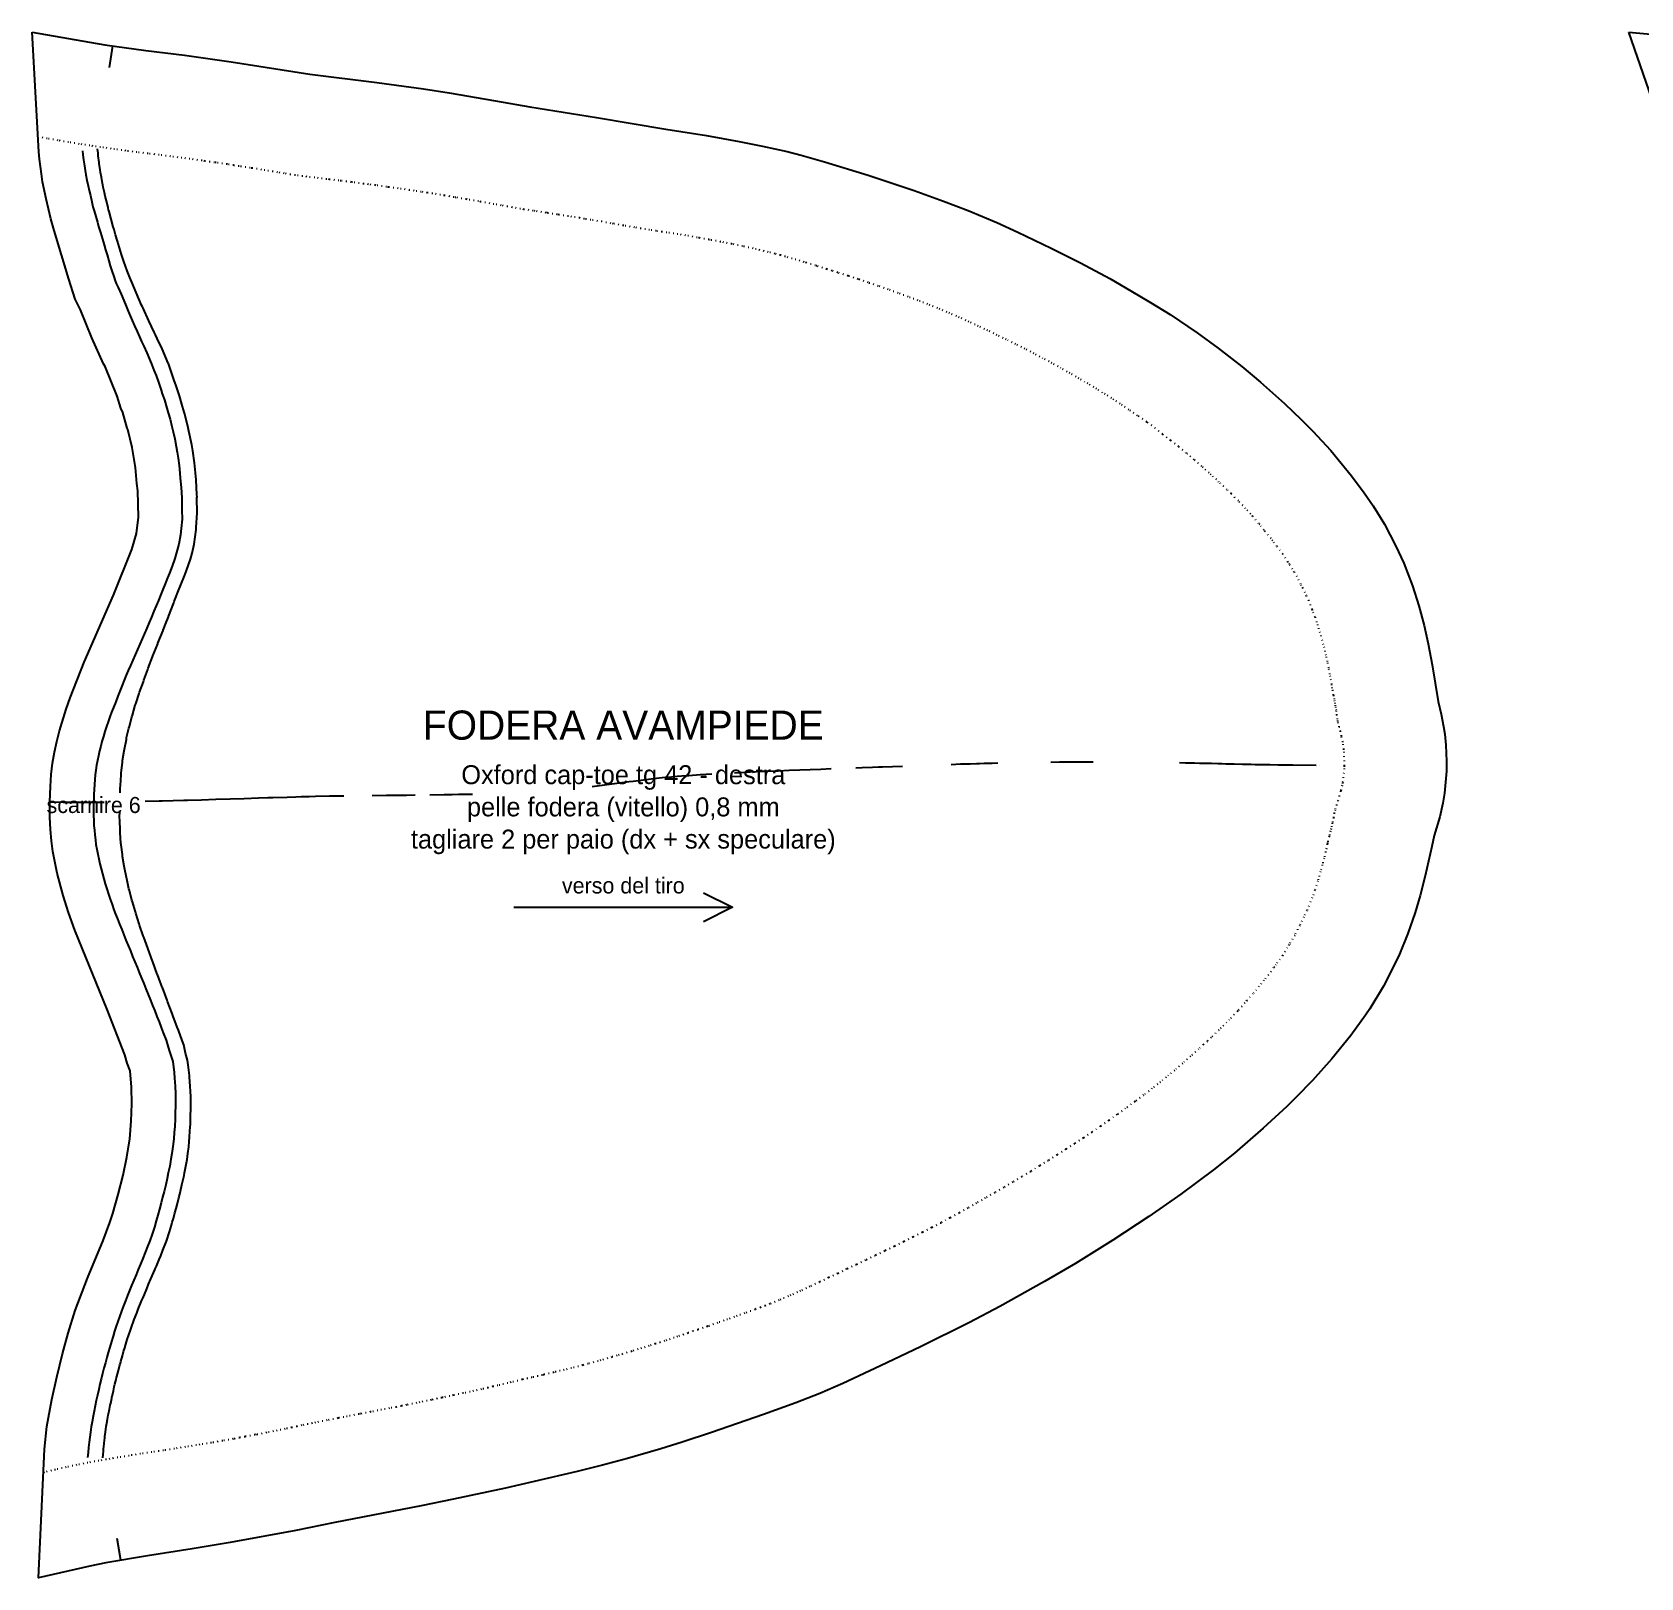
# Model space of a CAD drawing. Header units: millimetres. Extents: x -5 to 886, y -548 to 0.
# Drawn here: x 0 to 220.7, y -212.1 to 0 of the extents above; entities that cross this region are included whole.
import ezdxf
from ezdxf.enums import TextEntityAlignment as Align

# ---------------------------------------------------------------- set-up
doc = ezdxf.new("R2010")
doc.units = ezdxf.units.MM
for name, pattern in [('CENTER', [5.08, 3.175, -0.635, 0.635, -0.635]), ('DASHDOT', [3.556, 2.54, -0.508, 0, -0.508]), ('DOT', [0.508, 0, -0.508])]:
    doc.linetypes.add(name, pattern=pattern)
for name, color, linetype in [('ASSE', 6, 'CENTER'), ('MONTAGGIO', 5, 'DOT'), ('RIFERIMENTO', 3, 'CONTINUOUS'), ('SCARNITURA', 8, 'DASHDOT'), ('TACCHE', 7, 'CONTINUOUS'), ('TAGLIO', 7, 'CONTINUOUS'), ('TESTO', 7, 'CONTINUOUS')]:
    doc.layers.add(name, color=color, linetype=linetype)

msp = doc.modelspace()

# ---------------------------------------------------------------- linework, layer by layer
at = {"layer": 'ASSE'}
for points in [[(96.32, -101.61), (97.85, -101.53), (97.85, -101.53), (98.47, -101.5), (99.36, -101.46), (99.36, -101.46), (100.17, -101.42), (100.86, -101.39), (100.86, -101.39), (101.96, -101.35), (102.35, -101.33), (102.35, -101.33), (103.82, -101.27), (103.82, -101.27), (105.29, -101.21), (105.29, -101.21), (106.74, -101.16), (106.74, -101.16), (108.19, -101.11), (108.19, -101.11), (109.62, -101.05)], [(112.97, -100.93), (113.86, -100.9), (113.86, -100.9), (115.26, -100.85), (115.26, -100.85), (116.08, -100.82), (116.64, -100.8), (116.64, -100.8), (118.02, -100.75), (118.02, -100.75), (119.38, -100.7)], [(126.06, -100.46), (127.36, -100.41), (127.36, -100.41), (128.65, -100.37), (128.65, -100.37), (129.54, -100.34), (129.93, -100.33), (129.93, -100.33), (130.58, -100.31), (131.2, -100.3), (131.2, -100.3), (131.69, -100.28), (132.45, -100.26)], [(139.75, -100.14), (140.93, -100.13), (140.93, -100.13), (141.64, -100.12), (142.09, -100.12), (142.09, -100.12), (143.25, -100.11), (143.25, -100.11), (143.48, -100.11), (144.39, -100.11), (144.39, -100.11), (145.31, -100.11), (145.52, -100.11), (145.52, -100.11)], [(157.39, -100.22), (157.39, -100.22), (158.2, -100.24), (158.42, -100.25), (158.42, -100.25), (158.77, -100.25), (159.45, -100.27), (159.45, -100.27), (160.14, -100.28), (160.5, -100.29), (160.5, -100.29), (161.56, -100.32), (161.56, -100.32), (161.77, -100.32), (162.64, -100.34), (162.64, -100.34), (163.17, -100.35), (163.74, -100.37), (163.74, -100.37), (164.87, -100.39), (164.87, -100.39), (166.02, -100.42), (166.02, -100.42), (166.56, -100.43), (167.21, -100.45), (167.21, -100.45), (167.75, -100.46), (168.46, -100.47), (168.46, -100.47), (169.22, -100.49), (169.78, -100.5), (169.78, -100.5), (170.9, -100.51), (171.23, -100.52), (171.23, -100.52), (172.95, -100.54), (176.59, -100.6), (176.59, -100.6), (176.59, -100.6), (176.59, -100.6), (176.59, -100.6)], [(76.8, -103.48), (78.52, -103.26), (78.52, -103.26), (80.21, -103.04), (80.21, -103.04), (81.89, -102.82), (81.89, -102.82), (82.42, -102.75), (83.56, -102.61), (83.56, -102.61), (85.21, -102.41), (85.21, -102.41), (86.84, -102.24), (86.84, -102.24)], [(86.84, -102.24), (87.28, -102.2), (88.46, -102.09), (88.46, -102.09), (89.72, -101.99), (90.07, -101.97), (90.07, -101.97), (91.65, -101.87), (91.65, -101.87), (93.22, -101.77)], [(2.43, -105.61), (4.27, -105.63), (4.27, -105.63), (4.27, -105.63), (4.85, -105.64), (6.13, -105.64), (6.13, -105.64), (7.99, -105.64), (7.99, -105.64), (9.86, -105.63)], [(15.52, -105.53), (17.44, -105.49), (17.44, -105.49), (17.82, -105.48), (19.36, -105.43), (19.36, -105.43), (20.81, -105.39), (21.3, -105.38)], [(21.3, -105.38), (23.24, -105.32), (23.24, -105.32), (25.19, -105.26), (25.19, -105.26), (27.14, -105.19), (27.14, -105.19), (29.09, -105.13), (29.09, -105.13), (31.05, -105.07), (31.05, -105.07), (32.33, -105.03), (33, -105.01), (33, -105.01), (34.96, -104.95), (34.96, -104.95), (36.19, -104.91), (36.91, -104.89)], [(36.91, -104.89), (36.91, -104.89), (37.98, -104.87), (38.85, -104.85), (38.85, -104.85), (40.79, -104.8), (40.79, -104.8), (41.74, -104.79), (42.73, -104.77)], [(46.64, -104.72), (48.61, -104.69), (48.61, -104.69), (49.87, -104.68), (50.58, -104.67), (50.58, -104.67), (51.33, -104.67), (52.56, -104.65)], [(54.53, -104.63), (54.53, -104.63), (56.5, -104.6), (56.5, -104.6), (57.62, -104.59), (58.46, -104.57), (58.46, -104.57), (59.58, -104.55), (60.4, -104.54), (60.4, -104.54)]]:
    msp.add_lwpolyline(points, dxfattribs=at)
at = {"layer": 'MONTAGGIO'}
msp.add_lwpolyline([(1.53, -197.57), (1.6, -197.56), (1.97, -197.47), (3.08, -197.22), (3.43, -197.14), (4.56, -196.89), (4.9, -196.81), (6.05, -196.56), (6.39, -196.49), (7.55, -196.26), (7.91, -196.2), (9.05, -195.99), (9.48, -195.92), (10.55, -195.73), (11.04, -195.65), (12.07, -195.47), (12.6, -195.39), (13.6, -195.22), (14.16, -195.14), (15.13, -194.98), (15.72, -194.89), (16.67, -194.75), (17.3, -194.66), (18.22, -194.53), (18.83, -194.43), (19.78, -194.28), (20.34, -194.19), (21.34, -194.02), (21.84, -193.95), (22.9, -193.77), (23.32, -193.7), (24.48, -193.51), (24.8, -193.46), (26.06, -193.24), (26.27, -193.2), (27.66, -192.96), (27.73, -192.94), (28.49, -192.8), (29.19, -192.67), (29.25, -192.66), (30.63, -192.4), (30.84, -192.37), (32.07, -192.13), (32.42, -192.06), (33.5, -191.85), (34.01, -191.74), (34.91, -191.56), (35.6, -191.41), (36.32, -191.26), (37.18, -191.07), (37.74, -190.96), (38.78, -190.75), (39.19, -190.67), (40.36, -190.44), (40.63, -190.38), (41.95, -190.13), (42.07, -190.1), (43.11, -189.9), (43.51, -189.81), (43.54, -189.81), (44.96, -189.55), (45.14, -189.51), (46.4, -189.27), (46.73, -189.21), (47.83, -189), (48.32, -188.91), (49.26, -188.72), (49.91, -188.6), (50.68, -188.45), (51.5, -188.28), (52.09, -188.17), (53.08, -187.97), (53.5, -187.88), (54.66, -187.64), (54.89, -187.59), (56.23, -187.31), (56.28, -187.3), (56.6, -187.23), (57.68, -187.01), (57.82, -186.98), (59.08, -186.71), (59.38, -186.65), (60.46, -186.41), (60.94, -186.31), (61.84, -186.11), (62.5, -185.96), (63.21, -185.79), (64.04, -185.6), (64.57, -185.48), (65.59, -185.23), (65.93, -185.15), (67.12, -184.86), (67.28, -184.82), (68.67, -184.5), (68.67, -184.5), (68.7, -184.5), (70.09, -184.18), (70.22, -184.15), (71.5, -183.86), (71.76, -183.79), (72.87, -183.52), (73.29, -183.43), (74.25, -183.19), (74.83, -183.04), (75.6, -182.84), (76.36, -182.63), (76.95, -182.48), (77.9, -182.21), (78.28, -182.11), (79.42, -181.78), (79.57, -181.73), (80.41, -181.48), (80.87, -181.35), (80.94, -181.33), (82.2, -180.97), (82.46, -180.88), (83.51, -180.57), (83.98, -180.42), (84.81, -180.16), (85.48, -179.94), (86.11, -179.74), (86.97, -179.46), (87.41, -179.31), (88.45, -178.97), (88.7, -178.88), (89.92, -178.47), (89.99, -178.44), (90.64, -178.21), (91.29, -178), (91.36, -177.98), (92.63, -177.54), (92.81, -177.48), (93.96, -177.08), (94.25, -176.97), (95.3, -176.61), (95.67, -176.48), (96.62, -176.14), (97.09, -175.97), (97.94, -175.66), (98.5, -175.46), (99.24, -175.18), (99.89, -174.94), (100.54, -174.69), (101.27, -174.42), (101.81, -174.19), (102.62, -173.87), (103.08, -173.68), (103.96, -173.3), (104.33, -173.14), (105.29, -172.72), (105.56, -172.59), (106.59, -172.11), (106.8, -172.01), (107.9, -171.49), (108.04, -171.43), (109.21, -170.88), (109.29, -170.84), (110.53, -170.27), (110.56, -170.26), (111.68, -169.69), (111.82, -169.63), (111.83, -169.62), (113.1, -169.03), (113.13, -169.02), (114.39, -168.42), (114.44, -168.4), (115.67, -167.81), (115.74, -167.78), (116.96, -167.18), (117.04, -167.14), (118.23, -166.56), (118.34, -166.51), (119.51, -165.93), (119.63, -165.87), (120.79, -165.31), (120.92, -165.24), (122.07, -164.67), (122.2, -164.6), (123.34, -164.02), (123.47, -163.95), (124.59, -163.37), (124.73, -163.29), (125.83, -162.7), (125.99, -162.62), (127.05, -162.03), (127.22, -161.94), (128.26, -161.36), (128.45, -161.25), (129.47, -160.66), (129.68, -160.54), (130.7, -159.97), (130.9, -159.84), (131.95, -159.25), (132.14, -159.14), (133.19, -158.53), (133.37, -158.43), (134.43, -157.8), (134.6, -157.7), (135.67, -157.06), (135.83, -156.97), (136.9, -156.32), (137.05, -156.23), (138.13, -155.57), (138.26, -155.48), (139.35, -154.8), (139.47, -154.73), (140.56, -154.04), (140.68, -153.96), (141.76, -153.27), (141.88, -153.2), (142.96, -152.5), (143.08, -152.42), (144.16, -151.71), (144.26, -151.65), (145.35, -150.92), (145.43, -150.86), (146.53, -150.11), (146.61, -150.05), (147.71, -149.28), (147.77, -149.24), (148.9, -148.43), (148.93, -148.41), (149.43, -148.05), (150.14, -147.52), (150.2, -147.48), (151.28, -146.69), (151.43, -146.58), (152.43, -145.84), (152.66, -145.67), (153.57, -144.97), (153.86, -144.74), (154.7, -144.08), (155.04, -143.8), (155.82, -143.17), (156.18, -142.86), (156.92, -142.24), (157.31, -141.91), (158.01, -141.3), (158.41, -140.94), (159.09, -140.34), (159.53, -139.95), (160.16, -139.38), (160.69, -138.9), (161.25, -138.39), (161.87, -137.8), (162.32, -137.38), (163.03, -136.68), (163.39, -136.34), (164.19, -135.52), (164.44, -135.27), (165.36, -134.3), (165.5, -134.16), (166.32, -133.23), (166.57, -132.94), (166.63, -132.87), (167.57, -131.82), (167.88, -131.46), (168.58, -130.63), (169.18, -129.88), (169.57, -129.4), (170.39, -128.28), (170.61, -127.99), (170.78, -127.75), (171.54, -126.7), (172.39, -125.3), (172.48, -125.16), (172.56, -125.01), (173.32, -123.73), (173.96, -122.47), (174.18, -122.02), (174.59, -121.17), (174.93, -120.45), (175.13, -119.95), (175.77, -118.4), (175.99, -117.7), (176.45, -116.33), (176.58, -115.84), (176.84, -114.93), (177, -114.33), (177.08, -114), (177.3, -113.14), (177.45, -112.54), (177.56, -112.08), (177.72, -111.3), (177.76, -111.11), (177.77, -111.06), (177.94, -110.37), (177.99, -110.17), (178.11, -109.7), (178.19, -109.38), (178.27, -109.05), (178.37, -108.63), (178.42, -108.42), (178.52, -107.9), (178.55, -107.78), (178.65, -107.23), (178.66, -107.18), (178.74, -106.79), (178.79, -106.63), (178.79, -106.63), (178.95, -106.1), (178.96, -106.07), (179.13, -105.51), (179.15, -105.47), (179.34, -104.85), (179.35, -104.82), (179.55, -104.09), (179.57, -104.03), (179.78, -103.08), (179.81, -102.93), (180.04, -100.8), (180.04, -100.65), (179.95, -98.46), (179.94, -98.39), (179.79, -97.41), (179.78, -97.36), (179.62, -96.62), (179.61, -96.57), (179.46, -95.95), (179.46, -95.93), (179.32, -95.37), (179.31, -95.34), (179.17, -94.82), (179.17, -94.8), (179.11, -94.56), (179.07, -94.27), (179.06, -94.25), (179, -93.75), (178.98, -93.66), (178.93, -93.22), (178.9, -93.05), (178.85, -92.67), (178.8, -92.44), (178.76, -92.12), (178.68, -91.78), (178.65, -91.54), (178.56, -91.1), (178.53, -90.95), (178.41, -90.38), (178.41, -90.32), (178.35, -90.03), (178.3, -89.59), (178.27, -89.45), (178.18, -88.86), (178.09, -88.42), (178.03, -88.08), (177.86, -87.25), (177.86, -87.25), (177.85, -87.24), (177.7, -86.37), (177.56, -85.79), (177.49, -85.47), (177.38, -84.97), (177.26, -84.42), (177.14, -84.01), (177, -83.48), (176.83, -82.88), (176.69, -82.37), (176.52, -81.87), (176.38, -81.38), (176.24, -80.95), (176, -80.22), (175.66, -79.35), (175.62, -79.24), (175.59, -79.17), (175.12, -77.96), (174.8, -77.28), (174.61, -76.87), (174.29, -76.24), (174.13, -75.91), (174.05, -75.74), (173.51, -74.7), (173.12, -74.05), (172.88, -73.66), (172.46, -73.01), (172.32, -72.78), (172.25, -72.67), (171.56, -71.6), (171.21, -71.14), (170.76, -70.53), (170.17, -69.79), (169.94, -69.49), (169.14, -68.52), (169.1, -68.48), (168.98, -68.32), (168.39, -67.57), (168.27, -67.42), (167.42, -66.41), (167.16, -66.13), (166.45, -65.35), (166.07, -64.96), (165.47, -64.31), (164.99, -63.84), (164.47, -63.31), (163.9, -62.76), (163.47, -62.33), (162.8, -61.73), (162.46, -61.4), (161.71, -60.72), (161.45, -60.48), (160.62, -59.75), (160.44, -59.58), (159.54, -58.79), (159.39, -58.66), (158.46, -57.86), (158.32, -57.75), (157.35, -56.95), (157.25, -56.86), (156.23, -56.06), (156.16, -56.01), (155.08, -55.19), (155.08, -55.19), (155.05, -55.16), (154.11, -54.39), (154.06, -54.35), (152.95, -53.54), (152.84, -53.46), (151.81, -52.74), (151.63, -52.62), (150.67, -51.96), (150.44, -51.81), (149.53, -51.19), (149.24, -51.01), (148.36, -50.43), (148.05, -50.23), (147.18, -49.67), (146.84, -49.47), (145.99, -48.94), (145.64, -48.73), (144.79, -48.22), (144.42, -48.01), (143.58, -47.51), (143.2, -47.3), (142.36, -46.81), (141.97, -46.59), (141.13, -46.11), (140.73, -45.89), (139.89, -45.43), (139.49, -45.21), (138.66, -44.76), (138.24, -44.54), (137.41, -44.1), (136.98, -43.88), (136.15, -43.45), (135.71, -43.23), (134.88, -42.81), (134.45, -42.59), (133.62, -42.18), (133.18, -41.97), (132.35, -41.56), (131.9, -41.35), (131.07, -40.94), (130.63, -40.74), (129.77, -40.33), (129.35, -40.13), (128.47, -39.73), (128.07, -39.54), (127.15, -39.13), (126.78, -38.97), (125.83, -38.56), (125.47, -38.41), (124.5, -38), (124.17, -37.86), (123.16, -37.46), (122.84, -37.33), (121.82, -36.93), (121.5, -36.82), (120.45, -36.42), (120.15, -36.31), (119.07, -35.91), (118.79, -35.81), (117.69, -35.41), (117.43, -35.31), (116.28, -34.9), (116.05, -34.83), (114.87, -34.42), (114.67, -34.35), (113.43, -33.93), (113.28, -33.88), (111.99, -33.45), (111.88, -33.42), (110.51, -32.98), (110.47, -32.97), (109.7, -32.73), (109.03, -32.52), (108.98, -32.51), (107.62, -32.08), (107.45, -32.03), (106.2, -31.65), (105.88, -31.55), (104.77, -31.21), (104.26, -31.07), (103.32, -30.79), (102.63, -30.61), (101.86, -30.4), (100.97, -30.17), (100.39, -30.03), (99.31, -29.78), (98.91, -29.68), (97.67, -29.41), (97.43, -29.36), (96.04, -29.08), (95.94, -29.06), (94.85, -28.85), (94.47, -28.77), (94.44, -28.76), (92.99, -28.5), (92.83, -28.46), (91.5, -28.22), (91.23, -28.17), (90.03, -27.96), (89.63, -27.89), (88.56, -27.71), (88.02, -27.64), (87.08, -27.5), (86.39, -27.4), (85.6, -27.28), (84.68, -27.13), (84.12, -27.04), (82.92, -26.84), (82.64, -26.79), (81.15, -26.54), (81.14, -26.54), (81.07, -26.53), (79.69, -26.28), (79.39, -26.23), (78.14, -26), (77.56, -25.91), (76.62, -25.75), (75.75, -25.61), (75.08, -25.49), (73.97, -25.32), (73.55, -25.25), (72.2, -25.05), (72.02, -25.01), (70.7, -24.81), (70.52, -24.77), (70.49, -24.77), (68.96, -24.54), (68.73, -24.5), (67.41, -24.31), (67, -24.24), (65.87, -24.05), (65.2, -23.93), (64.33, -23.77), (63.35, -23.6), (62.77, -23.49), (61.51, -23.27), (61.22, -23.21), (59.68, -22.95), (59.66, -22.94), (59.53, -22.92), (58.13, -22.68), (57.87, -22.64), (56.54, -22.41), (56.02, -22.32), (54.94, -22.14), (54.19, -22.03), (53.36, -21.9), (52.39, -21.76), (51.78, -21.66), (50.61, -21.5), (50.2, -21.44), (48.86, -21.26), (48.62, -21.22), (47.14, -21.02), (47.06, -21.01), (46.12, -20.89), (45.51, -20.79), (45.46, -20.79), (43.92, -20.59), (43.75, -20.57), (42.34, -20.39), (42.07, -20.36), (40.77, -20.2), (40.4, -20.16), (39.22, -20.01), (38.76, -19.96), (37.66, -19.84), (37.11, -19.76), (36.1, -19.63), (35.43, -19.53), (34.56, -19.38), (33.67, -19.24), (33.01, -19.12), (31.9, -18.94), (31.45, -18.87), (30.15, -18.66), (29.9, -18.62), (28.41, -18.39), (28.34, -18.38), (27.62, -18.27), (26.8, -18.14), (26.71, -18.13), (25.22, -17.9), (25, -17.88), (23.65, -17.68), (23.3, -17.63), (22.08, -17.46), (21.63, -17.4), (20.53, -17.25), (20, -17.18), (18.97, -17.04), (18.39, -16.96), (17.43, -16.83), (16.81, -16.77), (15.89, -16.65), (15.29, -16.59), (14.36, -16.47), (13.8, -16.4), (12.83, -16.27), (12.31, -16.2), (11.31, -16.06), (10.83, -15.99), (9.8, -15.84), (9.37, -15.79), (8.3, -15.63), (7.91, -15.57), (6.8, -15.4), (6.46, -15.35), (5.31, -15.16), (5, -15.1), (3.82, -14.9), (3.52, -14.85), (2.33, -14.64), (2.05, -14.59), (0.86, -14.37), (0.81, -14.36)], dxfattribs=at)
at = {"layer": 'RIFERIMENTO'}
for points in [[(12.06, -104.35), (12.08, -103.72), (12.1, -103.38), (12.21, -101.88), (12.23, -101.61), (12.39, -100.21), (12.41, -99.95), (12.63, -98.61), (12.67, -98.36), (12.92, -97.04), (12.96, -96.8), (13.28, -95.49), (13.34, -95.26), (13.69, -93.93), (13.75, -93.71), (14.15, -92.36), (14.22, -92.15), (14.68, -90.76), (14.74, -90.55), (15.25, -89.12), (15.31, -88.93), (15.86, -87.44), (15.92, -87.28), (16.52, -85.72), (16.57, -85.58), (17.22, -83.94), (17.25, -83.83), (17.95, -82.09), (17.96, -82.03), (18.38, -80.98), (18.7, -80.2), (18.7, -80.16), (19.42, -78.3), (19.49, -78.14), (20.18, -76.36), (20.31, -76.06), (20.97, -74.36), (21.15, -73.88), (21.72, -72.31), (21.94, -71.47), (22.23, -70.23), (22.48, -68.26), (22.49, -68.12), (22.5, -67.96), (22.62, -65.96), (22.61, -63.89), (22.62, -63.74), (22.6, -63.46), (22.5, -61.44), (22.42, -60.48), (22.28, -59.07), (22.04, -57.45), (21.91, -56.61), (21.51, -54.76), (21.36, -54.05), (20.88, -52.27), (20.63, -51.37), (20.19, -49.91), (19.76, -48.52), (19.45, -47.65), (18.68, -45.47), (18.68, -45.45), (18.67, -45.43), (17.81, -43.47), (17.16, -42.05), (16.92, -41.54), (16.75, -41.18), (16.01, -39.63), (15.21, -37.88), (15.12, -37.7), (15.01, -37.45), (14.25, -35.71), (13.68, -34.32), (13.4, -33.64), (13.05, -32.76), (12.59, -31.47), (12.27, -30.5), (11.84, -29.14), (11.7, -28.68), (11.45, -27.81), (11.23, -27.09), (11.12, -26.69), (10.82, -25.66), (10.55, -24.61), (10.48, -24.37), (10.42, -24.1), (10.18, -23.16), (10.03, -22.49), (9.92, -22.01), (9.76, -21.28), (9.69, -20.94), (9.66, -20.76), (9.49, -19.9), (9.39, -19.25), (9.32, -18.9), (9.19, -18.01), (9.18, -17.92), (9.18, -17.88), (9.07, -16.95), (9.04, -16.61), (8.97, -16)], [(9.7, -195.61), (9.73, -195.2), (9.77, -194.65), (9.79, -194.43), (9.86, -193.68), (9.86, -193.66), (9.87, -193.59), (9.95, -192.89), (9.97, -192.69), (10.05, -192.11), (10.12, -191.69), (10.17, -191.33), (10.28, -190.64), (10.3, -190.55), (10.34, -190.29), (10.44, -189.75), (10.48, -189.56), (10.59, -188.94), (10.7, -188.41), (10.77, -188.12), (10.91, -187.45), (10.95, -187.28), (10.97, -187.19), (11.15, -186.4), (11.26, -185.88), (11.36, -185.51), (11.53, -184.85), (11.59, -184.59), (11.63, -184.45), (11.83, -183.63), (12.04, -182.84), (12.1, -182.64), (12.16, -182.38), (12.38, -181.6), (12.55, -181.01), (12.69, -180.52), (12.84, -180.03), (13.05, -179.38), (13.26, -178.73), (13.48, -178.1), (13.57, -177.84), (14.01, -176.65), (14.36, -175.75), (14.56, -175.21), (15.05, -173.98), (15.13, -173.79), (15.16, -173.73), (15.71, -172.41), (15.98, -171.78), (16.29, -171.04), (16.82, -169.84), (16.89, -169.68), (17.04, -169.33), (17.42, -168.41), (17.63, -167.88), (17.94, -167.14), (18.42, -165.88), (18.43, -165.88), (18.42, -165.87), (18.84, -164.59), (19.11, -163.67), (19.22, -163.29), (19.37, -162.78), (19.59, -162.01), (19.75, -161.39), (19.93, -160.72), (20.14, -159.93), (20.26, -159.44), (20.35, -159.01), (20.55, -158.17), (20.77, -157.23), (20.84, -156.88), (20.9, -156.52), (21.08, -155.59), (21.25, -154.67), (21.3, -154.29), (21.35, -153.84), (21.47, -152.96), (21.55, -152.21), (21.6, -151.61), (21.65, -150.81), (21.69, -150.25), (21.71, -149.84), (21.74, -148.87), (21.78, -147.55), (21.77, -147.5), (21.77, -147.4), (21.75, -146.08), (21.74, -145.32), (21.68, -144.65), (21.6, -143.32), (21.59, -143.21), (21.59, -143.16), (21.39, -141.7), (21.31, -141.05), (21.04, -140.07), (20.8, -138.96), (20.58, -138.37), (20.06, -136.92), (19.91, -136.53), (19.29, -134.92), (19.2, -134.67), (18.56, -132.98), (18.5, -132.83), (17.86, -131.08), (17.85, -131.05), (17.56, -130.3), (17.18, -129.28), (17.16, -129.24), (16.53, -127.54), (16.49, -127.45), (15.9, -125.84), (15.85, -125.7), (15.31, -124.16), (15.24, -123.99), (14.74, -122.51), (14.68, -122.33), (14.23, -120.9), (14.16, -120.7), (13.75, -119.31), (13.69, -119.1), (13.34, -117.75), (13.28, -117.53), (12.97, -116.19), (12.92, -115.97), (12.66, -114.64), (12.61, -114.41), (12.41, -113.09), (12.37, -112.85), (12.21, -111.5), (12.18, -111.26), (12.08, -109.85), (12.06, -109.6), (12.01, -108.09), (12, -107.81), (12.01, -106.86)]]:
    msp.add_lwpolyline(points, dxfattribs=at)
at = {"layer": 'SCARNITURA'}
msp.add_lwpolyline([(6.91, -16.26), (6.96, -16.84), (7.06, -17.54), (7.17, -18.32), (7.26, -18.99), (7.37, -19.59), (7.52, -20.31), (7.67, -21.09), (7.81, -21.73), (7.98, -22.41), (8.19, -23.28), (8.33, -23.95), (8.5, -24.52), (8.73, -25.31), (8.94, -26.08), (9.12, -26.68), (9.38, -27.48), (9.65, -28.41), (9.86, -29.18), (10.05, -29.85), (10.27, -30.57), (10.51, -31.37), (10.72, -32.06), (10.94, -32.74), (11.2, -33.52), (11.39, -34.13), (11.53, -34.49), (11.8, -35.05), (12.21, -35.93), (12.58, -36.83), (12.88, -37.59), (13.15, -38.27), (13.43, -38.92), (13.71, -39.56), (14.05, -40.31), (14.39, -41.09), (14.7, -41.79), (14.99, -42.44), (15.3, -43.1), (15.72, -43.99), (16.09, -44.89), (16.4, -45.66), (16.68, -46.38), (16.99, -47.12), (17.39, -48.15), (17.68, -49.12), (17.84, -49.62), (18.17, -50.47), (18.48, -51.57), (18.66, -52.22), (18.93, -53.1), (19.18, -54.12), (19.34, -54.85), (19.57, -55.81), (19.75, -56.83), (19.88, -57.62), (20.01, -58.43), (20.17, -59.48), (20.26, -60.51), (20.31, -61.19), (20.4, -62), (20.48, -63.07), (20.51, -64.02), (20.52, -64.83), (20.54, -65.52), (20.59, -66.8), (20.43, -68.12), (20.33, -68.96), (20.11, -70.26), (19.79, -71.39), (19.56, -72.21), (19.21, -73.29), (18.83, -74.22), (18.56, -74.89), (18.25, -75.69), (17.93, -76.48), (17.65, -77.16), (17.34, -77.96), (17.01, -78.72), (16.71, -79.46), (16.37, -80.28), (16.05, -81.02), (15.73, -81.76), (15.39, -82.52), (15.08, -83.24), (14.77, -83.96), (14.44, -84.71), (14.12, -85.45), (13.8, -86.17), (13.48, -86.9), (13.18, -87.6), (12.91, -88.23), (12.64, -88.93), (12.31, -89.74), (12.03, -90.41), (11.76, -91.1), (11.46, -91.87), (11.15, -92.64), (10.89, -93.28), (10.66, -93.92), (10.42, -94.61), (10.19, -95.29), (9.97, -95.96), (9.77, -96.64), (9.57, -97.31), (9.4, -97.98), (9.23, -98.63), (9.09, -99.29), (8.95, -99.94), (8.84, -100.58), (8.74, -101.24), (8.66, -101.89), (8.58, -102.55), (8.54, -103.23), (8.49, -103.9), (8.47, -104.58), (8.44, -105.34), (8.43, -106.04), (8.43, -106.8), (8.43, -107.49), (8.45, -108.16), (8.48, -108.84), (8.53, -109.5), (8.59, -110.15), (8.67, -110.81), (8.75, -111.46), (8.87, -112.12), (8.99, -112.78), (9.13, -113.44), (9.28, -114.12), (9.45, -114.79), (9.63, -115.47), (9.83, -116.16), (10.03, -116.85), (10.25, -117.54), (10.48, -118.26), (10.71, -118.96), (10.96, -119.67), (11.22, -120.41), (11.44, -121.04), (11.69, -121.66), (11.98, -122.39), (12.28, -123.13), (12.58, -123.87), (12.87, -124.6), (13.17, -125.33), (13.47, -126.06), (13.78, -126.81), (14.08, -127.55), (14.38, -128.28), (14.69, -129.02), (15, -129.78), (15.3, -130.53), (15.6, -131.26), (15.92, -132.03), (16.23, -132.82), (16.51, -133.55), (16.81, -134.3), (17.11, -135.06), (17.4, -135.81), (17.7, -136.56), (17.98, -137.3), (18.37, -138.29), (18.66, -139.29), (18.84, -139.87), (19.28, -141.24), (19.46, -142.74), (19.54, -143.54), (19.63, -144.63), (19.64, -145.65), (19.65, -146.46), (19.65, -147.37), (19.63, -148.25), (19.61, -149.15), (19.55, -150.13), (19.49, -150.96), (19.42, -151.85), (19.3, -152.9), (19.16, -153.84), (19.03, -154.64), (18.87, -155.6), (18.67, -156.52), (18.5, -157.28), (18.32, -158.17), (18.09, -159.08), (17.89, -159.84), (17.69, -160.64), (17.46, -161.5), (17.24, -162.3), (17.02, -163.08), (16.78, -163.95), (16.46, -164.94), (16.13, -165.83), (15.84, -166.63), (15.51, -167.45), (15.19, -168.26), (14.86, -169.05), (14.55, -169.77), (14.26, -170.49), (13.94, -171.25), (13.63, -171.98), (13.35, -172.67), (13.08, -173.35), (12.81, -174.05), (12.54, -174.74), (12.27, -175.5), (11.97, -176.27), (11.74, -176.9), (11.53, -177.53), (11.31, -178.22), (11.09, -178.92), (10.87, -179.66), (10.65, -180.41), (10.44, -181.14), (10.23, -181.87), (10.04, -182.57), (9.85, -183.31), (9.65, -184.06), (9.47, -184.8), (9.3, -185.5), (9.13, -186.26), (8.95, -187.02), (8.79, -187.73), (8.64, -188.49), (8.49, -189.21), (8.35, -189.92), (8.22, -190.66), (8.09, -191.37), (7.99, -192.07), (7.89, -192.77), (7.8, -193.48), (7.72, -194.18), (7.66, -194.86), (7.61, -195.56)], dxfattribs=at)
at = {"layer": 'TACCHE'}
for points in [[(11, -1.87), (10.57, -4.84)], [(2.43, -105.61), (5.43, -105.66)], [(12.18, -209.66), (11.66, -206.7)]]:
    msp.add_lwpolyline(points, dxfattribs=at)
at = {"layer": 'TAGLIO'}
for points in [[(0, 0), (9.95, -1.72), (15.61, -2.52), (20.91, -3.17), (27.29, -4.06), (38.09, -5.77), (47.26, -6.9), (53.68, -7.79), (57.22, -8.33), (63.57, -9.41), (68.25, -10.26), (77.41, -11.69), (86.94, -13.32), (92.52, -14.18), (96.96, -14.99), (100.19, -15.64), (103.55, -16.39), (105.48, -16.87), (108.69, -17.77), (114.66, -19.61), (120.99, -21.72), (125.02, -23.18), (128.38, -24.47), (132.33, -26.12), (135.22, -27.42), (139.8, -29.62), (143.81, -31.65), (147.82, -33.81), (150.73, -35.47), (153.41, -37.07), (156.09, -38.75), (159.83, -41.26), (162.7, -43.34), (165.94, -45.89), (168.5, -48.03), (171.77, -50.94), (174.14, -53.18), (175.69, -54.75), (178.13, -57.4), (180.96, -60.86), (182.74, -63.19), (183.97, -65.01), (185.52, -67.51), (187.08, -70.51), (188.16, -72.86), (189.34, -75.96), (190.21, -78.7), (190.93, -81.41), (191.49, -83.94), (192.03, -86.82), (192.87, -91.85), (193.28, -93.56), (193.62, -95.26), (193.78, -96.32), (193.93, -97.85), (194.03, -100.03), (194.02, -101.42), (193.74, -104.4), (193.52, -105.8), (193.09, -107.65), (192.34, -110.21), (192.02, -111.73), (191.08, -115.75), (190.38, -118.48), (189.72, -120.79), (188.73, -123.68), (187.56, -126.51), (186.67, -128.37), (185.35, -130.9), (183.48, -134), (182.91, -134.86), (180.88, -137.66), (178.26, -140.86), (175.61, -143.85), (173.34, -146.18), (172.11, -147.39), (168.85, -150.39), (164.91, -153.81), (162.07, -156.09), (157.58, -159.44), (153.19, -162.52), (148.23, -165.75), (143.1, -168.94), (138.85, -171.43), (132.76, -174.87), (128.59, -177.06), (121.85, -180.37), (116.39, -182.99), (111.22, -185.4), (108.06, -186.77), (104.74, -188.08), (100.32, -189.68), (93.2, -192.14), (89.16, -193.47), (86.25, -194.36), (81.65, -195.7), (78.25, -196.62), (74.78, -197.47), (64.92, -199.77), (57.79, -201.29), (53.35, -202.19), (41.5, -204.48), (36.18, -205.59), (27.18, -207.25), (21.95, -208.11), (15.82, -209.05), (10.11, -210.03), (7.92, -210.48), (0.87, -212.08), (1.68, -194.44), (2.03, -191.31), (2.68, -187.61), (3.36, -184.53), (4.16, -181.33), (4.95, -178.52), (5.9, -175.41), (7.57, -170.96), (9.72, -165.79), (10.67, -163.33), (11.07, -162.07), (11.79, -159.5), (12.47, -156.84), (13, -154.38), (13.4, -151.86), (13.59, -149.42), (13.66, -147.05), (13.64, -144.77), (13.42, -142.53), (13.04, -141.48), (12.73, -140.32), (10.28, -134.08), (5.85, -123.23), (5, -120.78), (4.24, -118.44), (3.42, -115.41), (2.83, -112.44), (2.63, -110.94), (2.5, -109.38), (2.43, -107.71), (2.43, -105.61), (2.5, -103.51), (2.62, -101.84), (2.81, -100.29), (3.06, -98.8), (3.37, -97.32), (3.75, -95.86), (4.66, -92.88), (5.21, -91.33), (7.15, -86.46), (11.14, -77.27), (13.67, -71), (14.31, -68.78), (14.59, -66.55), (14.48, -62.95), (14.35, -61.92), (14.18, -59.75), (13.7, -57.01), (13.11, -54.53), (13.02, -54.33), (12.43, -52.18), (12.16, -51.59), (11.67, -49.94), (10, -45.88), (9.79, -45.52), (8.18, -41.92), (6.62, -38.12), (5.91, -36.64), (5.01, -33.91), (3.02, -27.22), (2.56, -25.61), (1.91, -22.86), (1.43, -20.52), (1.26, -19.44), (0.99, -17.41), (0.9, -16.44), (0, 0)], [(219.03, 0), (233.03, -1.28)], [(225.37, -18.36), (219.03, 0)]]:
    msp.add_lwpolyline(points, dxfattribs=at)
at = {"layer": 'TESTO'}
for points in [[(92.09, -118.08), (96.09, -120.08), (92.09, -122.08)], [(66.09, -120.08), (96.09, -120.08)]]:
    msp.add_lwpolyline(points, dxfattribs=at)

# ---------------------------------------------------------------- texts
for s, height, p in [('FODERA AVAMPIEDE', 4, (81.09, -95.08)), ('Oxford cap-toe tg 42 - destra', 2.6, (81.09, -101.88)), ('scarnire 6', 2.2, (8.43, -106.04)), ('pelle fodera (vitello) 0,8 mm', 2.6, (81.09, -106.3)), ('tagliare 2 per paio (dx + sx speculare)', 2.6, (81.09, -110.72)), ('verso del tiro', 2.2, (81.09, -117.08))]:
    msp.add_text(s, height=height, dxfattribs=at).set_placement(p, align=Align.MIDDLE_CENTER)

doc.saveas('drawing.dxf')
